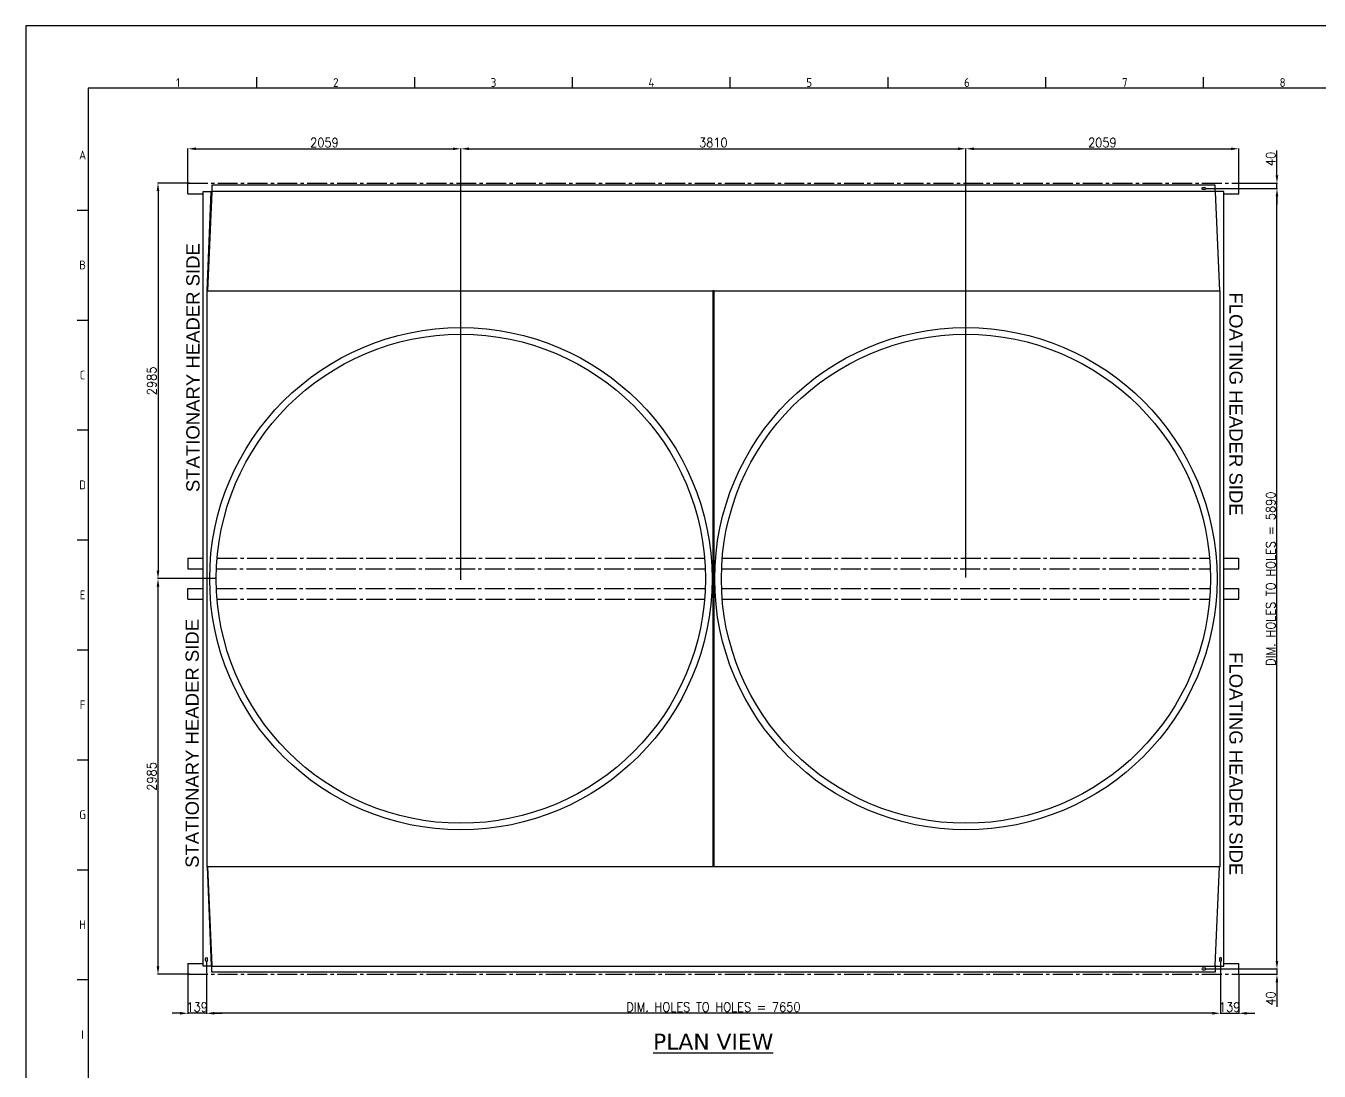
# Model space of a CAD drawing. Header units: inches. Extents: x 98758 to 118468, y 66787 to 119708.
# Drawn here: x 98758 to 108514, y 111820 to 119708 of the extents above; entities that cross this region are included whole.
import ezdxf
from ezdxf.enums import TextEntityAlignment as Align

# ---------------------------------------------------------------- set-up
doc = ezdxf.new("R2010")
doc.units = ezdxf.units.IN
doc.header["$MEASUREMENT"] = 0
doc.linetypes.add('CENTER2', pattern=[1.125, 0.75, -0.125, 0.125, -0.125])
for name, color, linetype in [('3-TEXT', 6, 'Continuous'), ('6', 7, 'Continuous'), ('CADRE', 5, 'Continuous'), ('PV-2345', 7, 'Continuous')]:
    doc.layers.add(name, color=color, linetype=linetype)
doc.styles.add('ISO Proportional', font='isocp.shx')
doc.styles.add('ROMANS', font='ROMANS.shx', dxfattribs={"width": 0.9})
doc.styles.add('style10', font='swissl.ttf', dxfattribs={"height": 40})
doc.styles.add('ver', font='verdana.ttf')
doc.dimstyles.new('4', dxfattribs={"dimtxt": 70, "dimasz": 60, "dimexe": 3, "dimexo": 5, "dimgap": 12, "dimtad": 1, "dimdec": 0, "dimdsep": 46, "dimtxsty": 'ROMANS', "dimcen": 2.5, "dimclrd": 6, "dimclre": 6, "dimclrt": 2, "dimadec": 0, "dimazin": 0, "dimtfac": 1, "dimtdec": 0, "dimtmove": 0, "dimatfit": 3, "dimfxl": 1, "dimarcsym": 0})

# ---------------------------------------------------------------- blocks, each defined once
blk = doc.blocks.new('KADR')
at = {"layer": 'CADRE', "color": 2}
for p, q in [((222188, 8136), (222188, 8233)), ((223584, 8136), (223584, 8233)), ((224979, 8136), (224979, 8233)), ((226374, 8136), (226374, 8233)), ((227770, 8136), (227770, 8233)), ((229165, 8136), (229165, 8233)), ((230560, 8136), (230560, 8233)), ((220598, 7057), (220696, 7057)), ((220598, 6084), (220696, 6084)), ((220598, 5112), (220696, 5112)), ((220598, 4140), (220696, 4140)), ((220598, 3167), (220696, 3167)), ((220598, 2195), (220696, 2195)), ((220598, 1222), (220696, 1222)), ((220598, 250), (220696, 250))]:
    blk.add_line(p, q, dxfattribs=at)
at = {"layer": 'CADRE', "color": 1}
blk.add_lwpolyline([(220146, -7651), (243249, -7651), (243249, 8686), (220146, 8686)], close=True, dxfattribs=at)
at = {"layer": 'CADRE'}
blk.add_lwpolyline([(220696, -7101), (242699, -7101), (242699, 8136), (220696, 8136)], close=True, dxfattribs=at)
at = {"layer": 'CADRE', "color": 2, "style": 'ISO Proportional'}
for s, p in [('1', (221491, 8185)), ('2', (222886, 8185)), ('3', (224281, 8185)), ('4', (225677, 8185)), ('5', (227072, 8185)), ('6', (228467, 8185)), ('7', (229863, 8185)), ('8', (231258, 8185)), ('A', (220647, 7543)), ('B', (220647, 6571)), ('C', (220647, 5598)), ('D', (220647, 4626)), ('E', (220647, 3653)), ('F', (220647, 2681)), ('G', (220647, 1709)), ('H', (220647, 736)), ('I', (220647, -236))]:
    blk.add_text(s, height=77.8, dxfattribs=at).set_placement(p, align=Align.MIDDLE)
blk = doc.blocks.new('*D44')
at = {"color": 6, "lineweight": -2, "transparency": 16777216}
for p, q in [((100119.5, 112649.3), (100119.5, 112253.6)), ((107769.5, 112649.3), (107769.5, 112253.6)), ((107709.5, 112256.6), (100179.5, 112256.6))]:
    blk.add_line(p, q, dxfattribs=at)
at = {"color": 6, "transparency": 16777216}
for points in [[(100179.5, 112266.6), (100179.5, 112246.6), (100119.5, 112256.6)], [(107709.5, 112266.6), (107709.5, 112246.6), (107769.5, 112256.6)]]:
    blk.add_solid(points, dxfattribs=at)
at = {"layer": 'Defpoints', "color": 0, "transparency": 16777216}
for p in [(100119.5, 112654.3), (107769.5, 112654.3), (100119.5, 112256.6)]:
    blk.add_point(p, dxfattribs=at)
at = {"color": 2, "transparency": 16777216, "insert": (103944.5, 112303.6), "char_height": 70, "attachment_point": 5, "style": 'ROMANS'}
blk.add_mtext('DIM. HOLES TO HOLES = 7650', dxfattribs=at)
blk = doc.blocks.new('*D45')
at = {"color": 6, "lineweight": -2, "transparency": 16777216}
for p, q in [((107663.8, 118480.8), (108199, 118480.8)), ((108196, 112651.3), (108196, 118420.8)), ((107656.8, 112591.3), (108199, 112591.3))]:
    blk.add_line(p, q, dxfattribs=at)
at = {"color": 6, "transparency": 16777216}
for points in [[(108186, 118420.8), (108206, 118420.8), (108196, 118480.8)], [(108186, 112651.3), (108206, 112651.3), (108196, 112591.3)]]:
    blk.add_solid(points, dxfattribs=at)
at = {"layer": 'Defpoints', "color": 0, "transparency": 16777216}
for p in [(107658.8, 118480.8), (108196, 118480.8), (107651.8, 112591.3)]:
    blk.add_point(p, dxfattribs=at)
at = {"color": 2, "transparency": 16777216, "insert": (108149, 115536.1), "char_height": 70, "attachment_point": 5, "rotation": 90, "style": 'ROMANS'}
blk.add_mtext('DIM. HOLES TO HOLES = 5890', dxfattribs=at)
blk = doc.blocks.new('*D46')
at = {"color": 6, "lineweight": -2, "transparency": 16777216}
for p, q in [((99980.5, 112558.3), (99980.5, 112253.6)), ((100119.5, 112378.1), (100119.5, 112253.6)), ((99920.5, 112256.6), (99860.5, 112256.6)), ((100119.5, 112256.6), (99980.5, 112256.6)), ((100179.5, 112256.6), (100239.5, 112256.6))]:
    blk.add_line(p, q, dxfattribs=at)
at = {"color": 6, "transparency": 16777216}
for points in [[(99920.5, 112266.6), (99920.5, 112246.6), (99980.5, 112256.6)], [(100179.5, 112266.6), (100179.5, 112246.6), (100119.5, 112256.6)]]:
    blk.add_solid(points, dxfattribs=at)
at = {"layer": 'Defpoints', "color": 0, "transparency": 16777216}
for p in [(99980.5, 112563.3), (100119.5, 112383.1), (99980.5, 112256.6)]:
    blk.add_point(p, dxfattribs=at)
at = {"color": 2, "transparency": 16777216, "insert": (100050, 112303.6), "char_height": 70, "attachment_point": 5, "style": 'ROMANS'}
blk.add_mtext('139', dxfattribs=at)
blk = doc.blocks.new('*D47')
at = {"color": 6, "lineweight": -2, "transparency": 16777216}
for p, q in [((107908.5, 112552.3), (107908.5, 112253.6)), ((107769.5, 112352.8), (107769.5, 112253.6)), ((107709.5, 112256.6), (107649.5, 112256.6)), ((107769.5, 112256.6), (107908.5, 112256.6)), ((107968.5, 112256.6), (108028.5, 112256.6))]:
    blk.add_line(p, q, dxfattribs=at)
at = {"color": 6, "transparency": 16777216}
for points in [[(107709.5, 112266.6), (107709.5, 112246.6), (107769.5, 112256.6)], [(107968.5, 112266.6), (107968.5, 112246.6), (107908.5, 112256.6)]]:
    blk.add_solid(points, dxfattribs=at)
at = {"layer": 'Defpoints', "color": 0, "transparency": 16777216}
for p in [(107908.5, 112557.3), (107769.5, 112357.8), (107908.5, 112256.6)]:
    blk.add_point(p, dxfattribs=at)
at = {"color": 2, "transparency": 16777216, "insert": (107839, 112303.6), "char_height": 70, "attachment_point": 5, "style": 'ROMANS'}
blk.add_mtext('139', dxfattribs=at)
blk = doc.blocks.new('*D48')
at = {"color": 6, "lineweight": -2, "transparency": 16777216}
for p, q in [((108196, 112651.3), (108196, 112711.3)), ((107904.8, 112551.3), (108199, 112551.3)), ((107985.9, 112591.3), (108199, 112591.3)), ((108196, 112591.3), (108196, 112551.3)), ((108196, 112491.3), (108196, 112305.3))]:
    blk.add_line(p, q, dxfattribs=at)
at = {"color": 6, "transparency": 16777216}
for points in [[(108186, 112651.3), (108206, 112651.3), (108196, 112591.3)], [(108186, 112491.3), (108206, 112491.3), (108196, 112551.3)]]:
    blk.add_solid(points, dxfattribs=at)
at = {"layer": 'Defpoints', "color": 0, "transparency": 16777216}
for p in [(107899.8, 112551.3), (107980.9, 112591.3), (108196, 112591.3)]:
    blk.add_point(p, dxfattribs=at)
at = {"color": 2, "transparency": 16777216, "insert": (108149, 112368.3), "char_height": 70, "attachment_point": 5, "rotation": 90, "style": 'ROMANS'}
blk.add_mtext('40', dxfattribs=at)
blk = doc.blocks.new('*D49')
at = {"color": 6, "lineweight": -2, "transparency": 16777216}
for p, q in [((108196, 118580.8), (108196, 118766.8)), ((107904.8, 118520.8), (108199, 118520.8)), ((107985.9, 118480.8), (108199, 118480.8)), ((108196, 118480.8), (108196, 118520.8)), ((108196, 118420.8), (108196, 118360.8))]:
    blk.add_line(p, q, dxfattribs=at)
at = {"color": 6, "transparency": 16777216}
for points in [[(108186, 118580.8), (108206, 118580.8), (108196, 118520.8)], [(108186, 118420.8), (108206, 118420.8), (108196, 118480.8)]]:
    blk.add_solid(points, dxfattribs=at)
at = {"layer": 'Defpoints', "color": 0, "transparency": 16777216}
for p in [(107899.8, 118520.8), (107980.9, 118480.8), (108196, 118480.8)]:
    blk.add_point(p, dxfattribs=at)
at = {"color": 2, "transparency": 16777216, "insert": (108149, 118703.8), "char_height": 70, "attachment_point": 5, "rotation": 90, "style": 'ROMANS'}
blk.add_mtext('40', dxfattribs=at)
blk = doc.blocks.new('*D50')
at = {"color": 6, "lineweight": -2, "transparency": 16777216}
for p, q in [((99980.5, 118526.3), (99980.5, 118783.5)), ((100040.5, 118780.5), (101979.5, 118780.5)), ((102039.5, 115526.8), (102039.5, 118783.5))]:
    blk.add_line(p, q, dxfattribs=at)
at = {"color": 6, "transparency": 16777216}
for points in [[(100040.5, 118790.5), (100040.5, 118770.5), (99980.5, 118780.5)], [(101979.5, 118790.5), (101979.5, 118770.5), (102039.5, 118780.5)]]:
    blk.add_solid(points, dxfattribs=at)
at = {"layer": 'Defpoints', "color": 0, "transparency": 16777216}
for p in [(102039.5, 118780.5), (99980.5, 118521.3), (102039.5, 115521.8)]:
    blk.add_point(p, dxfattribs=at)
at = {"color": 2, "transparency": 16777216, "insert": (101010, 118827.5), "char_height": 70, "attachment_point": 5, "style": 'ROMANS'}
blk.add_mtext('2059', dxfattribs=at)
blk = doc.blocks.new('*D51')
at = {"color": 6, "lineweight": -2, "transparency": 16777216}
for p, q in [((102039.5, 115526.8), (102039.5, 118783.5)), ((102099.5, 118780.5), (105789.5, 118780.5)), ((105849.5, 115546.3), (105849.5, 118783.5))]:
    blk.add_line(p, q, dxfattribs=at)
at = {"color": 6, "transparency": 16777216}
for points in [[(102099.5, 118790.5), (102099.5, 118770.5), (102039.5, 118780.5)], [(105789.5, 118790.5), (105789.5, 118770.5), (105849.5, 118780.5)]]:
    blk.add_solid(points, dxfattribs=at)
at = {"layer": 'Defpoints', "color": 0, "transparency": 16777216}
for p in [(105849.5, 118780.5), (102039.5, 115521.8), (105849.5, 115541.3)]:
    blk.add_point(p, dxfattribs=at)
at = {"color": 2, "transparency": 16777216, "insert": (103944.5, 118827.5), "char_height": 70, "attachment_point": 5, "style": 'ROMANS'}
blk.add_mtext('3810', dxfattribs=at)
blk = doc.blocks.new('*D52')
at = {"color": 6, "lineweight": -2, "transparency": 16777216}
for p, q in [((105849.5, 117435.6), (105849.5, 118783.5)), ((105909.5, 118780.5), (107848.5, 118780.5)), ((107908.5, 118505), (107908.5, 118783.5))]:
    blk.add_line(p, q, dxfattribs=at)
at = {"color": 6, "transparency": 16777216}
for points in [[(105909.5, 118790.5), (105909.5, 118770.5), (105849.5, 118780.5)], [(107848.5, 118790.5), (107848.5, 118770.5), (107908.5, 118780.5)]]:
    blk.add_solid(points, dxfattribs=at)
at = {"layer": 'Defpoints', "color": 0, "transparency": 16777216}
for p in [(107908.5, 118780.5), (107908.5, 118500), (105849.5, 117430.6)]:
    blk.add_point(p, dxfattribs=at)
at = {"color": 2, "transparency": 16777216, "insert": (106879, 118827.5), "char_height": 70, "attachment_point": 5, "style": 'ROMANS'}
blk.add_mtext('2059', dxfattribs=at)
blk = doc.blocks.new('*D53')
at = {"color": 6, "lineweight": -2, "transparency": 16777216}
for p, q in [((100189.5, 115536.6), (99751.5, 115536.6)), ((99754.5, 112611.3), (99754.5, 115476.6)), ((99991.8, 112551.3), (99751.5, 112551.3))]:
    blk.add_line(p, q, dxfattribs=at)
at = {"color": 6, "transparency": 16777216}
for points in [[(99744.5, 115476.6), (99764.5, 115476.6), (99754.5, 115536.6)], [(99744.5, 112611.3), (99764.5, 112611.3), (99754.5, 112551.3)]]:
    blk.add_solid(points, dxfattribs=at)
at = {"layer": 'Defpoints', "color": 0, "transparency": 16777216}
for p in [(99754.5, 115536.6), (100194.5, 115536.6), (99996.8, 112551.3)]:
    blk.add_point(p, dxfattribs=at)
at = {"color": 2, "transparency": 16777216, "insert": (99707.5, 114043.9), "char_height": 70, "attachment_point": 5, "rotation": 90, "style": 'ROMANS'}
blk.add_mtext('2985', dxfattribs=at)
blk = doc.blocks.new('*D54')
at = {"color": 6, "lineweight": -2, "transparency": 16777216}
for p, q in [((99991.8, 118521.3), (99751.5, 118521.3)), ((99754.5, 118461.3), (99754.5, 115596.6)), ((100189.5, 115536.6), (99751.5, 115536.6))]:
    blk.add_line(p, q, dxfattribs=at)
at = {"color": 6, "transparency": 16777216}
for points in [[(99744.5, 118461.3), (99764.5, 118461.3), (99754.5, 118521.3)], [(99744.5, 115596.6), (99764.5, 115596.6), (99754.5, 115536.6)]]:
    blk.add_solid(points, dxfattribs=at)
at = {"layer": 'Defpoints', "color": 0, "transparency": 16777216}
for p in [(99996.8, 118521.3), (99754.5, 115536.6), (100194.5, 115536.6)]:
    blk.add_point(p, dxfattribs=at)
at = {"color": 2, "transparency": 16777216, "insert": (99707.5, 117028.9), "char_height": 70, "attachment_point": 5, "rotation": 90, "style": 'ROMANS'}
blk.add_mtext('2985', dxfattribs=at)

msp = doc.modelspace()

# ---------------------------------------------------------------- linework, layer by layer
for p, q in [((107729.5, 118457.8), (100159.5, 118457.8)), ((100159.5, 112613.3), (107729.5, 112613.3))]:
    msp.add_line(p, q)
for points in [[(107635.8, 118473.8, -1), (107635.8, 118487.8), (107651.8, 118487.8, -1), (107651.8, 118473.8)], [(100112.5, 112670.3, -1), (100126.5, 112670.3), (100126.5, 112654.3, -1), (100112.5, 112654.3)], [(107635.8, 112598.3, 1), (107635.8, 112584.3), (107651.8, 112584.3, 1), (107651.8, 112598.3)], [(107776.5, 112670.3, 1), (107762.5, 112670.3), (107762.5, 112654.3, 1), (107776.5, 112654.3)]]:
    msp.add_lwpolyline(points, format="xyb", close=True)
at = {"layer": 'PV-2345', "color": 3, "linetype": 'CENTER2', "ltscale": 200}
for p, q in [((99980.5, 118509.3), (99980.5, 118521.3)), ((99980.5, 118521.3), (107908.5, 118521.3)), ((99980.5, 118453.3), (99980.5, 118509.3)), ((99980.5, 118441.3), (99980.5, 118453.3)), ((107908.5, 118509.3), (107908.5, 118521.3)), ((107908.5, 118453.3), (107908.5, 118509.3)), ((107908.5, 118441.3), (107908.5, 118453.3)), ((99980.5, 118441.3), (100094.5, 118441.3)), ((107794.5, 118441.3), (107908.5, 118441.3)), ((99980.5, 115691.3), (99980.5, 115679.3)), ((99980.5, 115691.3), (100094.5, 115691.3)), ((99980.5, 115679.3), (99980.5, 115623.3)), ((99980.5, 115623.3), (99980.5, 115611.3)), ((100201.1, 115691.3), (103877.9, 115691.3)), ((104011.1, 115691.3), (107687.9, 115691.3)), ((107794.5, 115691.3), (107908.5, 115691.3)), ((107908.5, 115679.3), (107908.5, 115691.3)), ((107908.5, 115623.3), (107908.5, 115679.3)), ((107908.5, 115611.3), (107908.5, 115623.3)), ((99980.5, 115611.3), (100094.5, 115611.3)), ((100196.1, 115611.3), (103883, 115611.3)), ((104006.1, 115611.3), (107693, 115611.3)), ((107794.5, 115611.3), (107908.5, 115611.3)), ((99980.5, 115449.3), (99980.5, 115461.3)), ((99980.5, 115461.3), (100094.5, 115461.3)), ((99980.5, 115393.3), (99980.5, 115449.3)), ((100196, 115461.3), (103883, 115461.3)), ((104006, 115461.3), (107693, 115461.3)), ((107794.5, 115461.3), (107908.5, 115461.3)), ((107908.5, 115449.3), (107908.5, 115461.3)), ((107908.5, 115393.3), (107908.5, 115449.3)), ((99980.5, 115381.3), (99980.5, 115393.3)), ((99980.5, 115381.3), (100094.5, 115381.3)), ((100201, 115381.3), (103878.1, 115381.3)), ((104011, 115381.3), (107688.1, 115381.3)), ((107794.5, 115381.3), (107908.5, 115381.3)), ((107908.5, 115381.3), (107908.5, 115393.3)), ((99980.5, 112631.3), (99980.5, 112619.3)), ((99980.5, 112631.3), (100094.5, 112631.3)), ((99980.5, 112619.3), (99980.5, 112563.3)), ((107794.5, 112631.3), (107908.5, 112631.3)), ((107908.5, 112619.3), (107908.5, 112631.3)), ((107908.5, 112563.3), (107908.5, 112619.3)), ((99980.5, 112563.3), (99980.5, 112551.3)), ((99980.5, 112551.3), (107908.5, 112551.3)), ((107908.5, 112551.3), (107908.5, 112563.3))]:
    msp.add_line(p, q, dxfattribs=at)
at = {"layer": 'PV-2345'}
for p, q in [((100094.5, 118457.8), (100159.5, 118457.8)), ((100094.5, 112613.3), (100094.5, 118457.8)), ((100124.5, 117709.1), (100156.4, 118454.8)), ((100127.5, 117709.1), (100159.4, 118454.8)), ((100159.4, 118454.8), (100127.5, 117709.1)), ((107729.5, 118504.8), (100159.5, 118504.8)), ((100159.5, 118504.8), (100159.5, 118454.8)), ((100159.5, 118457.8), (100159.5, 118454.8)), ((107729.5, 118454.8), (107729.5, 118504.8)), ((107729.5, 118457.8), (107729.5, 118454.8)), ((107794.5, 118457.8), (107729.5, 118457.8)), ((107729.7, 118454.8), (107761.5, 117709.1)), ((107794.5, 112613.3), (107794.5, 118457.8)), ((100124.5, 117709.1), (103939.5, 117709.1)), ((100124.5, 113362), (100124.5, 117709.1)), ((103939.5, 117709.1), (103939.5, 113362)), ((103949.5, 117709.1), (103939.5, 117709.1)), ((103939.5, 117706.1), (103949.5, 117706.1)), ((103949.5, 117709.1), (107764.5, 117709.1)), ((103949.5, 113362), (103949.5, 117709.1)), ((107764.5, 117709.1), (107764.5, 113362)), ((103939.5, 115691.3), (103949.5, 115691.3)), ((103939.5, 115611.3), (103949.5, 115611.3)), ((103939.5, 115461.3), (103949.5, 115461.3)), ((103939.5, 115381.3), (103949.5, 115381.3)), ((100124.5, 113362), (100156.4, 112616.3)), ((103939.5, 113362), (100124.5, 113362)), ((100127.5, 113362), (100159.4, 112616.3)), ((100159.4, 112616.3), (100127.5, 113362)), ((103939.5, 113365), (103949.5, 113365)), ((103949.5, 113362), (103939.5, 113362)), ((107764.5, 113362), (103949.5, 113362)), ((107729.7, 112616.3), (107761.5, 113362)), ((100159.5, 112613.3), (100094.5, 112613.3)), ((100159.5, 112566.3), (100159.5, 112616.3)), ((100159.5, 112616.3), (100159.5, 112613.3)), ((107729.5, 112616.3), (107729.5, 112566.3)), ((107729.5, 112616.3), (107729.5, 112613.3)), ((107729.5, 112613.3), (107794.5, 112613.3)), ((107729.5, 112566.3), (100159.5, 112566.3))]:
    msp.add_line(p, q, dxfattribs=at)
for centre, radius in [((102039.5, 115535.6), 1895), ((102039.5, 115535.6), 1845), ((105849.5, 115535.6), 1895), ((105849.5, 115535.6), 1845)]:
    msp.add_circle(centre, radius, dxfattribs=at)

# ---------------------------------------------------------------- block references
at = {"color": 11, "xscale": 0.8531673485664547, "yscale": 0.8531673485664547, "zscale": 0.8531673485664547}
msp.add_blockref('KADR', (-89063.3, 112297.4), dxfattribs=at)

# ---------------------------------------------------------------- texts
at = {"layer": '3-TEXT', "color": 2, "style": 'ver'}
msp.add_text('%%UPLAN VIEW', height=120, dxfattribs=at).set_placement((103489.5, 111982.9))
at = {"layer": '6', "color": 6, "style": 'style10'}
for s, rotation, p in [('STATIONARY HEADER SIDE', 90, (100017.7, 117129.1)), ('FLOATING HEADER SIDE', 270, (107887.2, 116854.2)), ('STATIONARY HEADER SIDE', 90, (100012.1, 114293.4)), ('FLOATING HEADER SIDE', 270, (107887.2, 114140.2))]:
    msp.add_text(s, height=100, rotation=rotation, dxfattribs=at).set_placement(p, align=Align.MIDDLE)

# ---------------------------------------------------------------- dimensions: what is measured, and where the dimension line sits
for base, p1, p2, picture, middle in [((102039.5, 118780.5), (99980.5, 118521.3), (102039.5, 115521.8), '*D50', (101010, 118827.5)), ((105849.5, 118780.5), (102039.5, 115521.8), (105849.5, 115541.3), '*D51', (103944.5, 118827.5)), ((107908.5, 118780.5), (105849.5, 117430.6), (107908.5, 118500), '*D52', (106879, 118827.5))]:
    dim = msp.add_linear_dim(base=base, p1=p1, p2=p2, dimstyle='4')
    dim.commit()
    dim.dimension.update_dxf_attribs({"geometry": picture, "text_midpoint": middle})
for base, p1, p2, angle, picture, middle in [((108196, 118480.8), (107899.8, 118520.8), (107980.9, 118480.8), 270, '*D49', (108196, 118703.8)), ((108196, 112591.3), (107899.8, 112551.3), (107980.9, 112591.3), 90, '*D48', (108196, 112368.3))]:
    dim = msp.add_linear_dim(base=base, p1=p1, p2=p2, angle=angle, dimstyle='4')
    dim.commit()
    dim.dimension.update_dxf_attribs({"geometry": picture, "text_midpoint": middle, "dimtype": 160})
for p1, angle, picture, middle in [((99996.8, 118521.3), 270, '*D54', (99707.5, 117028.9)), ((99996.8, 112551.3), 90, '*D53', (99707.5, 114043.9))]:
    dim = msp.add_linear_dim(base=(99754.5, 115536.6), p1=p1, p2=(100194.5, 115536.6), angle=angle, dimstyle='4')
    dim.commit()
    dim.dimension.update_dxf_attribs({"geometry": picture, "text_midpoint": middle})
for base, p1, p2, angle, picture, middle in [((108195.9934, 118480.8237), (107651.8109, 112591.2819), (107658.8109, 118480.8237), 270, '*D45', (108148.9934, 115536.0528)), ((100119.5, 112256.6), (107769.5, 112654.3), (100119.5, 112654.3), 180, '*D44', (103944.5, 112303.6))]:
    dim = msp.add_linear_dim(base=base, p1=p1, p2=p2, angle=angle, text='DIM. HOLES TO HOLES = <>', dimstyle='4')
    dim.commit()
    dim.dimension.update_dxf_attribs({"geometry": picture, "text_midpoint": middle})
for base, p1, p2, picture, middle in [((99980.5, 112256.6), (100119.5, 112383.1), (99980.5, 112563.3), '*D46', (100050, 112256.6)), ((107908.5, 112256.6), (107769.5, 112357.8), (107908.5, 112557.3), '*D47', (107839, 112256.6))]:
    dim = msp.add_linear_dim(base=base, p1=p1, p2=p2, dimstyle='4')
    dim.commit()
    dim.dimension.update_dxf_attribs({"geometry": picture, "text_midpoint": middle, "dimtype": 160})

doc.saveas('drawing.dxf')
